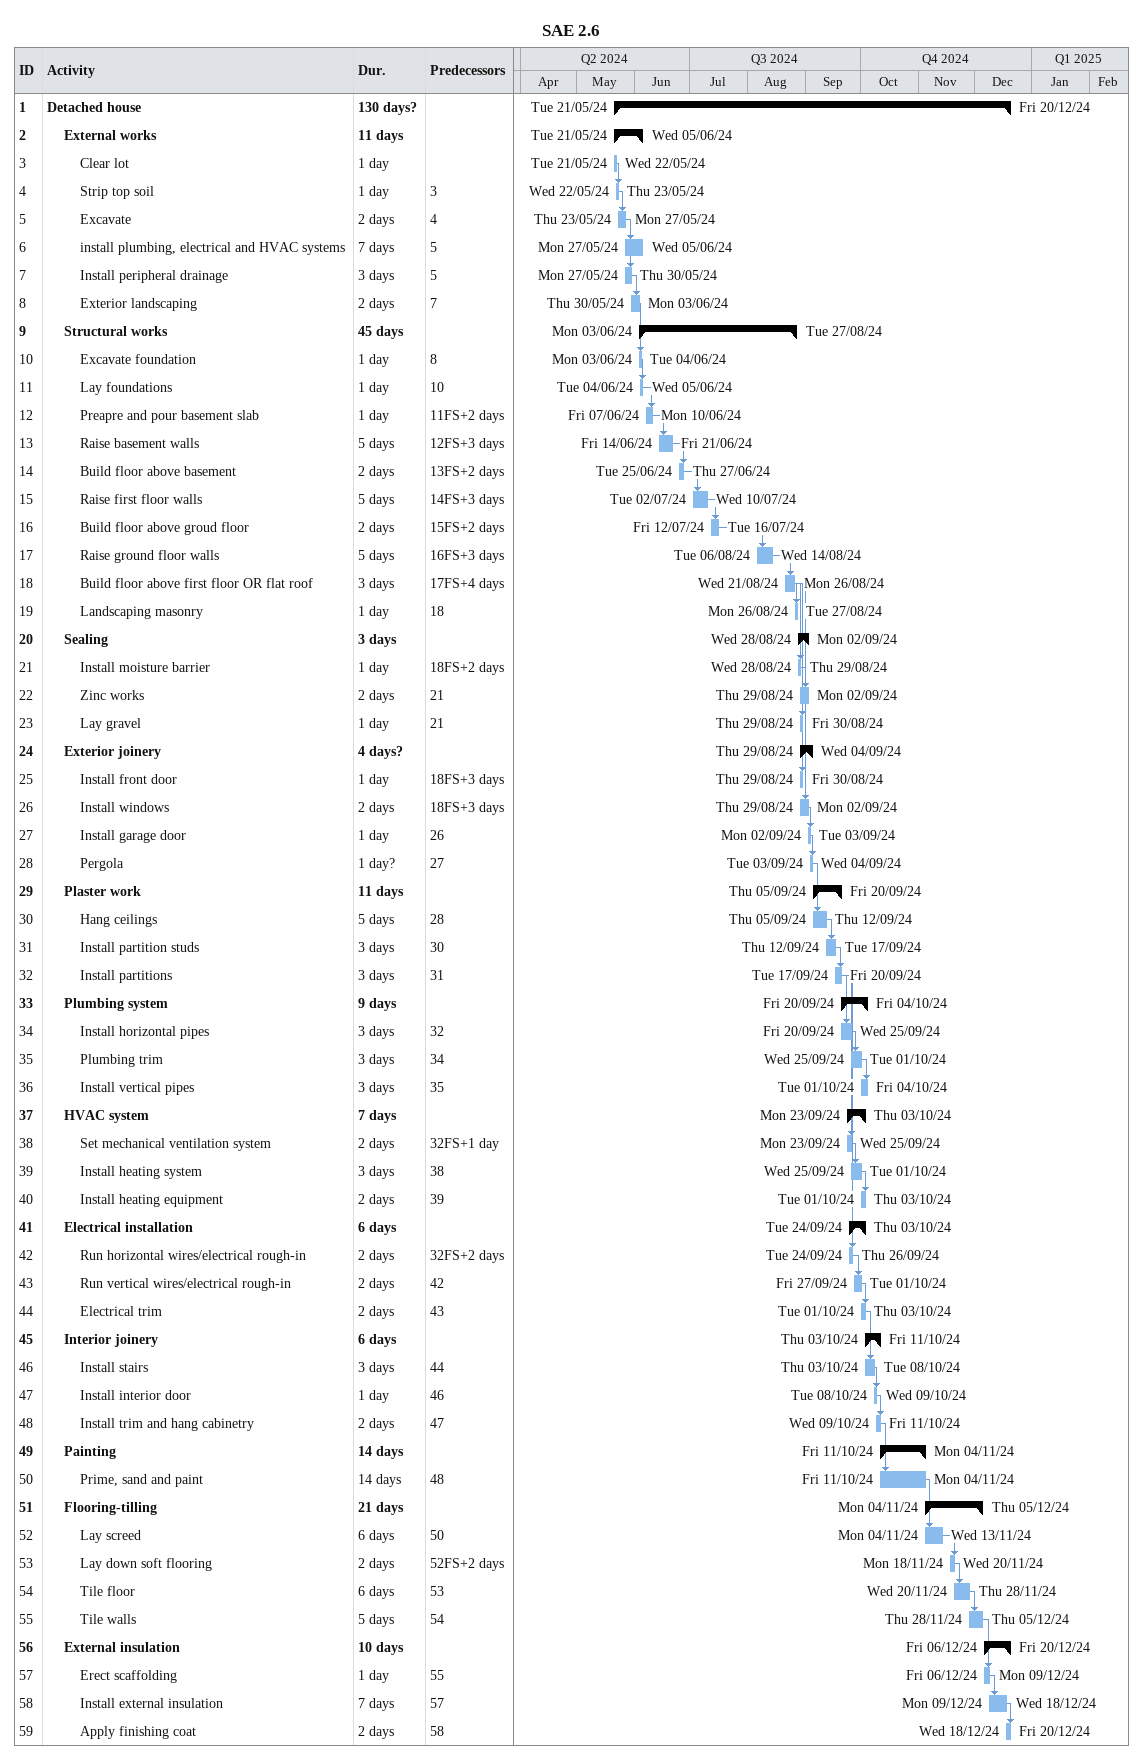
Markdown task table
SAE 2.6

| ID | Level | Task | Duration | Start | Finish | Predecessors |
|---|---|---|---|---|---|---|
| 1 | 1 | **Detached house** | 130d? | 2024-05-21 | 2024-12-20 |  |
| 2 | 2 | **External works** | 11d | 2024-05-21 | 2024-06-05 |  |
| 3 | 3 | Clear lot | 1d | 2024-05-21 | 2024-05-22 |  |
| 4 | 3 | Strip top soil | 1d | 2024-05-22 | 2024-05-23 | 3 |
| 5 | 3 | Excavate | 2d | 2024-05-23 | 2024-05-27 | 4 |
| 6 | 3 | install plumbing, electrical and HVAC systems | 7d | 2024-05-27 | 2024-06-05 | 5 |
| 7 | 3 | Install peripheral drainage | 3d | 2024-05-27 | 2024-05-30 | 5 |
| 8 | 3 | Exterior landscaping | 2d | 2024-05-30 | 2024-06-03 | 7 |
| 9 | 2 | **Structural works** | 45d | 2024-06-03 | 2024-08-27 |  |
| 10 | 3 | Excavate foundation | 1d | 2024-06-03 | 2024-06-04 | 8 |
| 11 | 3 | Lay foundations | 1d | 2024-06-04 | 2024-06-05 | 10 |
| 12 | 3 | Preapre and pour basement slab | 1d | 2024-06-07 | 2024-06-10 | 11FS+2d |
| 13 | 3 | Raise basement walls | 5d | 2024-06-14 | 2024-06-21 | 12FS+3d |
| 14 | 3 | Build floor above basement | 2d | 2024-06-25 | 2024-06-27 | 13FS+2d |
| 15 | 3 | Raise first floor walls | 5d | 2024-07-02 | 2024-07-10 | 14FS+3d |
| 16 | 3 | Build floor above groud floor | 2d | 2024-07-12 | 2024-07-16 | 15FS+2d |
| 17 | 3 | Raise ground floor walls | 5d | 2024-08-06 | 2024-08-14 | 16FS+3d |
| 18 | 3 | Build floor above first floor OR flat roof | 3d | 2024-08-21 | 2024-08-26 | 17FS+4d |
| 19 | 3 | Landscaping masonry | 1d | 2024-08-26 | 2024-08-27 | 18 |
| 20 | 2 | **Sealing** | 3d | 2024-08-28 | 2024-09-02 |  |
| 21 | 3 | Install moisture barrier | 1d | 2024-08-28 | 2024-08-29 | 18FS+2d |
| 22 | 3 | Zinc works | 2d | 2024-08-29 | 2024-09-02 | 21 |
| 23 | 3 | Lay gravel | 1d | 2024-08-29 | 2024-08-30 | 21 |
| 24 | 2 | **Exterior joinery** | 4d? | 2024-08-29 | 2024-09-04 |  |
| 25 | 3 | Install front door | 1d | 2024-08-29 | 2024-08-30 | 18FS+3d |
| 26 | 3 | Install windows | 2d | 2024-08-29 | 2024-09-02 | 18FS+3d |
| 27 | 3 | Install garage door | 1d | 2024-09-02 | 2024-09-03 | 26 |
| 28 | 3 | Pergola | 1d? | 2024-09-03 | 2024-09-04 | 27 |
| 29 | 2 | **Plaster work** | 11d | 2024-09-05 | 2024-09-20 |  |
| 30 | 3 | Hang ceilings | 5d | 2024-09-05 | 2024-09-12 | 28 |
| 31 | 3 | Install partition studs | 3d | 2024-09-12 | 2024-09-17 | 30 |
| 32 | 3 | Install partitions | 3d | 2024-09-17 | 2024-09-20 | 31 |
| 33 | 2 | **Plumbing system** | 9d | 2024-09-20 | 2024-10-04 |  |
| 34 | 3 | Install horizontal pipes | 3d | 2024-09-20 | 2024-09-25 | 32 |
| 35 | 3 | Plumbing trim | 3d | 2024-09-25 | 2024-10-01 | 34 |
| 36 | 3 | Install vertical pipes | 3d | 2024-10-01 | 2024-10-04 | 35 |
| 37 | 2 | **HVAC system** | 7d | 2024-09-23 | 2024-10-03 |  |
| 38 | 3 | Set mechanical ventilation system | 2d | 2024-09-23 | 2024-09-25 | 32FS+1d |
| 39 | 3 | Install heating system | 3d | 2024-09-25 | 2024-10-01 | 38 |
| 40 | 3 | Install heating equipment | 2d | 2024-10-01 | 2024-10-03 | 39 |
| 41 | 2 | **Electrical installation** | 6d | 2024-09-24 | 2024-10-03 |  |
| 42 | 3 | Run horizontal wires/electrical rough-in | 2d | 2024-09-24 | 2024-09-26 | 32FS+2d |
| 43 | 3 | Run vertical wires/electrical rough-in | 2d | 2024-09-27 | 2024-10-01 | 42 |
| 44 | 3 | Electrical trim | 2d | 2024-10-01 | 2024-10-03 | 43 |
| 45 | 2 | **Interior joinery** | 6d | 2024-10-03 | 2024-10-11 |  |
| 46 | 3 | Install stairs | 3d | 2024-10-03 | 2024-10-08 | 44 |
| 47 | 3 | Install interior door | 1d | 2024-10-08 | 2024-10-09 | 46 |
| 48 | 3 | Install trim and hang cabinetry | 2d | 2024-10-09 | 2024-10-11 | 47 |
| 49 | 2 | **Painting** | 14d | 2024-10-11 | 2024-11-04 |  |
| 50 | 3 | Prime, sand and paint | 14d | 2024-10-11 | 2024-11-04 | 48 |
| 51 | 2 | **Flooring-tilling** | 21d | 2024-11-04 | 2024-12-05 |  |
| 52 | 3 | Lay screed | 6d | 2024-11-04 | 2024-11-13 | 50 |
| 53 | 3 | Lay down soft flooring | 2d | 2024-11-18 | 2024-11-20 | 52FS+2d |
| 54 | 3 | Tile floor | 6d | 2024-11-20 | 2024-11-28 | 53 |
| 55 | 3 | Tile walls | 5d | 2024-11-28 | 2024-12-05 | 54 |
| 56 | 2 | **External insulation** | 10d | 2024-12-06 | 2024-12-20 |  |
| 57 | 3 | Erect scaffolding | 1d | 2024-12-06 | 2024-12-09 | 55 |
| 58 | 3 | Install external insulation | 7d | 2024-12-09 | 2024-12-18 | 57 |
| 59 | 3 | Apply finishing coat | 2d | 2024-12-18 | 2024-12-20 | 58 |
